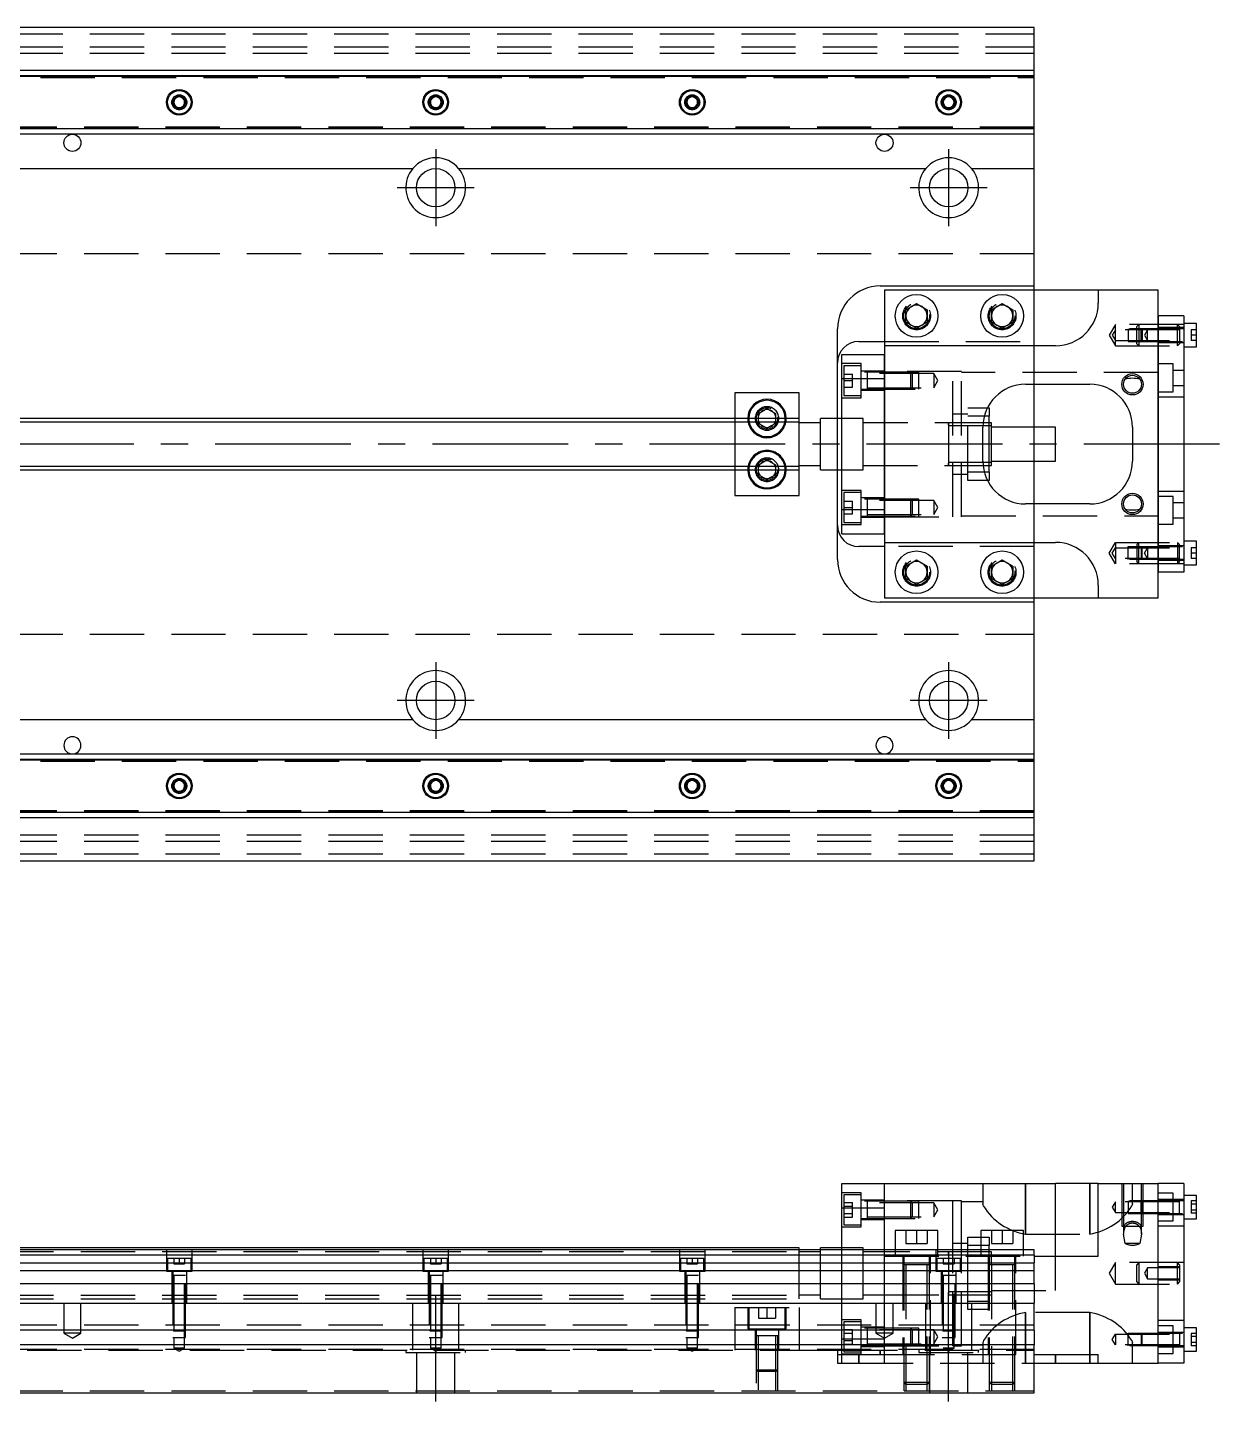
# Model space of a CAD drawing. Extents: x -10 to 840, y -253 to 102.
# Drawn here: x 404.5 to 683.4, y -224.1 to 97.5 of the extents above; entities that cross this region are included whole.
import ezdxf

# ---------------------------------------------------------------- set-up
doc = ezdxf.new("R2010")
doc.units = 0
doc.linetypes.add('CENTER', pattern=[50.8, 31.75, -6.35, 6.35, -6.35])
doc.linetypes.add('DASHED', pattern=[19.05, 12.7, -6.35])
doc.layers.get('0').update_dxf_attribs({"linetype": 'CONTINUOUS'})
doc.layers.add('CENTER', color=1, linetype='CENTER')

msp = doc.modelspace()

# ---------------------------------------------------------------- linework, layer by layer
at = {"color": 7, "linetype": 'CONTINUOUS'}
for p, q in [((640, 97.5), (395, 97.5)), ((640, 87.5), (640, 97.5)), ((395, 87.5), (640, 87.5)), ((640, 86.247728), (640, 87.5)), ((395, 86.247728), (640, 86.247728)), ((640, 73.752272), (640, 86.247728)), ((438.75, 80.721688), (440, 81.443376)), ((438.75, 79.278312), (438.75, 80.721688)), ((440, 81.443376), (441.25, 80.721688)), ((441.25, 80.721688), (441.25, 79.278312)), ((498.75, 80.721688), (500, 81.443376)), ((498.75, 79.278312), (498.75, 80.721688)), ((500, 81.443376), (501.25, 80.721688)), ((501.25, 80.721688), (501.25, 79.278312)), ((558.75, 80.721688), (560, 81.443376)), ((558.75, 79.278312), (558.75, 80.721688)), ((560, 81.443376), (561.25, 80.721688)), ((561.25, 80.721688), (561.25, 79.278312)), ((618.75, 80.721688), (620, 81.443376)), ((618.75, 79.278312), (618.75, 80.721688)), ((620, 81.443376), (621.25, 80.721688)), ((621.25, 80.721688), (621.25, 79.278312)), ((440, 78.556624), (438.75, 79.278312)), ((441.25, 79.278312), (440, 78.556624)), ((500, 78.556624), (498.75, 79.278312)), ((501.25, 79.278312), (500, 78.556624)), ((560, 78.556624), (558.75, 79.278312)), ((561.25, 79.278312), (560, 78.556624)), ((620, 78.556624), (618.75, 79.278312)), ((621.25, 79.278312), (620, 78.556624)), ((640, 73.752272), (395, 73.752272)), ((640, 72.5), (395, 72.5)), ((640, 72.5), (640, 73.752272)), ((640, 64.5), (640, 72.5)), ((395, 64.5), (494.638097, 64.5)), ((505.361903, 64.5), (614.638098, 64.5)), ((625.361902, 64.5), (640, 64.5)), ((640, 37), (640, 64.5)), ((604, 37), (640, 37)), ((655, 36), (605, 36)), ((605, 36), (605, 23)), ((640, 36), (640, 37)), ((669, 36), (655, 36)), ((655, 36), (655, 33)), ((669, 30), (669, 36)), ((610, 31.443376), (612.5, 32.886752)), ((612.5, 32.886752), (615, 31.443376)), ((630, 31.443376), (632.5, 32.886752)), ((632.5, 32.886752), (635, 31.443376)), ((610, 28.556624), (610, 31.443376)), ((615, 31.443376), (615, 28.556624)), ((630, 28.556624), (630, 31.443376)), ((635, 31.443376), (635, 28.556624)), ((675, 30), (669, 30)), ((669, 30), (669, -30)), ((669, -30), (669, 30)), ((675, 30), (675, -30)), ((594, 6), (594, 27)), ((612.5, 27.113248), (610, 28.556624)), ((615, 28.556624), (612.5, 27.113248)), ((632.5, 27.113248), (630, 28.556624)), ((635, 28.556624), (632.5, 27.113248)), ((678, 28.25), (675, 28.25)), ((678, 22.75), (678, 28.25)), ((599, 24), (605, 24)), ((645, 23), (605, 23)), ((605, 23), (605, 15.32971)), ((674, 23.999994), (674, 24.00051)), ((675, 22.75), (678, 22.75)), ((595, 21), (605, 21)), ((595, 15.32971), (595, 21)), ((595, 15.32971), (605, 15.32971)), ((595, -15.32971), (595, 15.32971)), ((605, -15.32971), (605, 15.32971)), ((605, 15.32971), (605, -15.32971)), ((638, 14), (653, 14)), ((640, 4), (640, 14)), ((570, 12), (570, 6)), ((585, 12), (570, 12)), ((585, 6), (585, 12)), ((575.5, 7.1547), (577.5, 8.309402)), ((575.5, 6), (575.5, 7.1547)), ((577.5, 8.309402), (579.5, 7.1547)), ((579.5, 7.1547), (579.5, 6)), ((629.5, 6.5), (628.317542, 6.5)), ((629.069714, 8.5), (629.5, 8.5)), ((629.5, 8.5), (629.5, 6.5)), ((629.5, -6.5), (629.5, 6.5)), ((585, 6), (395, 6)), ((585, -6), (585, 6)), ((590, 5), (585, 5)), ((590, -6), (590, 6)), ((595, 6), (590, 6)), ((628, -4), (628, 4)), ((629.5, 4.25), (628.003126, 4.25)), ((630, 5), (629.5, 5)), ((630, 4.25), (629.5, 4.25)), ((630, -5), (630, 5)), ((645, 4), (630, 4)), ((645, -4), (645, 4)), ((663, 4), (663, -4)), ((395, -6), (585, -6)), ((570, -6), (570, -12)), ((575.5, -7.1547), (575.5, -6)), ((579.5, -6), (579.5, -7.1547)), ((585, -5), (590, -5)), ((585, -12), (585, -6)), ((590, -6), (595, -6)), ((594, -27), (594, -6)), ((628.003126, -4.25), (629.5, -4.25)), ((629.5, -4.25), (630, -4.25)), ((629.5, -5), (630, -5)), ((630, -4), (645, -4)), ((640, -14), (640, -4)), ((577.5, -8.309402), (575.5, -7.1547)), ((579.5, -7.1547), (577.5, -8.309402)), ((628.317542, -6.5), (629.5, -6.5)), ((629.5, -8.5), (629.069714, -8.5)), ((629.5, -6.5), (629.5, -8.5)), ((570, -12), (585, -12)), ((595, -15.32971), (605, -15.32971)), ((595, -21), (595, -15.32971)), ((605, -15.32971), (605, -23)), ((653, -14), (638, -14)), ((595, -21), (605, -21)), ((605, -24), (599, -24)), ((605, -23), (645, -23)), ((605, -23), (605, -36)), ((674, -23.999994), (674, -24.00051)), ((678, -22.75), (675, -22.75)), ((678, -28.25), (678, -22.75)), ((610, -28.556624), (612.5, -27.113248)), ((610, -31.443376), (610, -28.556624)), ((612.5, -27.113248), (615, -28.556624)), ((615, -28.556624), (615, -31.443376)), ((630, -28.556624), (632.5, -27.113248)), ((630, -31.443376), (630, -28.556624)), ((632.5, -27.113248), (635, -28.556624)), ((635, -28.556624), (635, -31.443376)), ((675, -28.25), (678, -28.25)), ((612.5, -32.886752), (610, -31.443376)), ((615, -31.443376), (612.5, -32.886752)), ((632.5, -32.886752), (630, -31.443376)), ((635, -31.443376), (632.5, -32.886752)), ((675, -30), (669, -30)), ((669, -36), (669, -30)), ((655, -33), (655, -36)), ((640, -37), (604, -37)), ((605, -36), (655, -36)), ((640, -37), (640, -36)), ((640, -64.5), (640, -37)), ((655, -36), (669, -36)), ((494.638097, -64.5), (395, -64.5)), ((614.638098, -64.5), (505.361903, -64.5)), ((640, -64.5), (625.361902, -64.5)), ((640, -72.5), (640, -64.5)), ((395, -72.5), (640, -72.5)), ((395, -73.752272), (640, -73.752272)), ((640, -73.752272), (640, -72.5)), ((640, -86.247728), (640, -73.752272)), ((438.75, -79.278312), (440, -78.556624)), ((438.75, -80.721688), (438.75, -79.278312)), ((440, -78.556624), (441.25, -79.278312)), ((441.25, -79.278312), (441.25, -80.721688)), ((498.75, -79.278312), (500, -78.556624)), ((498.75, -80.721688), (498.75, -79.278312)), ((500, -78.556624), (501.25, -79.278312)), ((501.25, -79.278312), (501.25, -80.721688)), ((558.75, -79.278312), (560, -78.556624)), ((558.75, -80.721688), (558.75, -79.278312)), ((560, -78.556624), (561.25, -79.278312)), ((561.25, -79.278312), (561.25, -80.721688)), ((618.75, -79.278312), (620, -78.556624)), ((618.75, -80.721688), (618.75, -79.278312)), ((620, -78.556624), (621.25, -79.278312)), ((621.25, -79.278312), (621.25, -80.721688)), ((440, -81.443376), (438.75, -80.721688)), ((441.25, -80.721688), (440, -81.443376)), ((500, -81.443376), (498.75, -80.721688)), ((501.25, -80.721688), (500, -81.443376)), ((560, -81.443376), (558.75, -80.721688)), ((561.25, -80.721688), (560, -81.443376)), ((620, -81.443376), (618.75, -80.721688)), ((621.25, -80.721688), (620, -81.443376)), ((640, -86.247728), (395, -86.247728)), ((640, -87.5), (640, -86.247728)), ((640, -87.5), (395, -87.5)), ((640, -97.5), (640, -87.5)), ((395, -97.5), (640, -97.5)), ((595, -173.06), (605, -173.06)), ((595, -178.73029), (595, -173.06)), ((605, -173.06), (645, -173.06)), ((605, -188.56), (605, -173.06)), ((645, -190.06), (645, -173.06)), ((655, -173.06), (645, -173.06)), ((655, -190.06), (655, -173.06)), ((655, -173.06), (669, -173.06)), ((675, -173.06), (669, -173.06)), ((669, -215.06), (669, -173.06)), ((675, -173.06), (675, -215.06)), ((678, -175.81), (675, -175.81)), ((678, -181.31), (678, -175.81)), ((595, -178.73029), (605, -178.73029)), ((595, -188.56), (595, -178.73029)), ((674, -178.563062), (674, -178.429962)), ((675, -181.31), (678, -181.31)), ((617.5, -184.06), (607.5, -184.06)), ((607.5, -184.06), (607.5, -188.56)), ((617.5, -188.56), (617.5, -184.06)), ((637.5, -184.06), (627.5, -184.06)), ((627.5, -184.06), (627.5, -188.56)), ((637.5, -188.56), (637.5, -184.06)), ((585, -188.06), (388.5, -188.06)), ((640, -188.56), (388.5, -188.56)), ((585, -188.56), (585, -188.06)), ((590, -188.56), (590, -188.06)), ((595, -188.06), (590, -188.06)), ((620, -189.059994), (620, -199.060006)), ((620, -189.059994), (620, -189.81)), ((640, -189.812272), (640, -188.56)), ((640, -189.812272), (388.5, -189.812272)), ((388.5, -191.58668), (640, -191.58668)), ((620, -189.81), (620, -190.06)), ((621, -189.81), (620, -189.81)), ((620, -190.06), (620, -190.56)), ((620, -191.86), (620, -193.56)), ((624.5, -189.81), (621, -189.81)), ((627.5, -189.81), (624.5, -189.81)), ((629.5, -189.81), (627.5, -189.81)), ((630, -189.81), (629.5, -189.81)), ((640, -189.812272), (640, -191.58668)), ((640, -190.06), (655, -190.06)), ((640, -193.483076), (640, -191.58668)), ((640, -193.483076), (388.5, -193.483076)), ((620, -193.56), (620, -198.31)), ((620, -194.06), (620, -199.060006)), ((640, -196.537372), (640, -193.483076)), ((640, -196.537372), (388.5, -196.537372)), ((620, -198.31), (630, -198.31)), ((640, -196.537372), (640, -201.06)), ((0, -201.06), (640, -201.06)), ((640, -207.36), (640, -201.06)), ((640, -207.36), (0, -207.36)), ((640, -207.36), (640, -210.76)), ((678, -206.81), (675, -206.81)), ((678, -212.31), (678, -206.81)), ((640, -210.76), (0, -210.76)), ((640, -222.06), (640, -210.76)), ((674, -209.556938), (674, -209.690038)), ((640, -213.06), (655, -213.06)), ((640, -215.06), (645, -215.06)), ((645, -215.06), (645, -213.06)), ((645, -215.06), (655, -215.06)), ((655, -215.06), (655, -213.06)), ((655, -215.06), (669, -215.06)), ((675, -215.06), (669, -215.06)), ((675, -212.31), (678, -212.31)), ((0, -222.06), (640, -222.06))]:
    msp.add_line(p, q, dxfattribs=at)
at = {"color": 3, "linetype": 'DASHED'}
for p, q in [((0, 96), (640, 96)), ((0, 93), (640, 93)), ((0, 91.5), (640, 91.5)), ((388.5, 86.1), (640, 86.1)), ((388.5, 85.8), (640, 85.8)), ((395, 86.1147), (640, 86.1147)), ((441.477374, 80.25955), (441.5, 80)), ((501.477374, 80.25955), (501.5, 80)), ((561.477374, 80.25955), (561.5, 80)), ((621.477374, 80.25955), (621.5, 80)), ((640, 74.2), (388.5, 74.2)), ((640, 73.9), (388.5, 73.9)), ((640, 73.8853), (395, 73.8853)), ((640, 44.5), (0, 44.5)), ((640, 24), (640, 36)), ((615.477798, 30.364306), (615.5, 30)), ((629.5, 30), (629.520026, 30.346056)), ((659, 28), (657.556624, 25.5)), ((659, 26.75), (658.278312, 25.5)), ((659, 23), (659, 28)), ((675, 28), (659, 28)), ((674, 26.75), (659, 26.75)), ((675, 27), (662, 26.999994)), ((662, 26.999994), (662, 24.000006)), ((664.5, 28), (664, 27.5)), ((664, 23.5), (664, 27.5)), ((664.5, 28), (664.5, 23)), ((665.25, 27), (665, 26.75)), ((665, 24.25), (665, 26.75)), ((665.25, 27), (665.25, 24)), ((666.5, 26.75), (665.778312, 25.5)), ((666.5, 24.25), (666.5, 26.75)), ((675, 27.25), (669, 27.25)), ((673.5, 23), (673.5, 28)), ((674, 27.5), (673.5, 28)), ((674, 27.5), (674, 23.5)), ((676.7, 26.75), (676.7, 25.5)), ((678, 26.75), (676.7, 26.75)), ((605, 24), (640, 24)), ((640, 23), (640, 24)), ((640, 14), (640, 23)), ((657.556624, 25.5), (659, 23)), ((658.278312, 25.5), (659, 24.25)), ((659, 24.25), (674, 24.25)), ((659, 23), (675, 23)), ((662, 24.000006), (675, 24)), ((664, 23.5), (664.5, 23)), ((665, 24.25), (665.25, 24)), ((665.778312, 25.5), (666.5, 24.25)), ((669, 23.75), (675, 23.75)), ((673.5, 23), (674, 23.5)), ((673.995, 24), (674, 24)), ((674, 24), (674, 24.124608)), ((674, 24.124608), (674, 24)), ((674, 24), (674, 23.859464)), ((674, 24), (674.005, 24)), ((676.7, 25.5), (676.7, 24.25)), ((678, 25.5), (676.7, 25.5)), ((678, 24.25), (676.7, 24.25)), ((605, 15.32971), (605, 21)), ((599.5, 18.849242), (595, 18.849242)), ((595.5, 18.349242), (595.5, 11.349242)), ((599.5, 18.349242), (595.5, 18.349242)), ((595.5, 16.349242), (597.5, 16.349242)), ((597.5, 14.849242), (597.5, 16.349242)), ((599.5, 10.849242), (599.5, 18.849242)), ((605, 17.099242), (599.5, 17.099242)), ((613, 16.849238), (599.5, 16.849238)), ((600.9, 16.849238), (600.9, 12.849248)), ((616.5, 16.499242), (600.9, 16.499242)), ((623, 17), (605, 17)), ((611.15, 12.849242), (611.15, 16.849242)), ((611.5, 16.499242), (611.15, 16.849242)), ((611.5, 16.499242), (611.5, 13.199242)), ((613, 12.849248), (613, 16.849238)), ((616.5, 16.499242), (616.5, 13.199242)), ((617.452628, 14.849242), (616.5, 16.499242)), ((621, -17), (621, 17)), ((623, -17), (623, 17)), ((669, 16.75), (623, 16.75)), ((672.5, 18.75), (669, 18.75)), ((672.5, 12.25), (672.5, 18.75)), ((675, 17.25), (672.5, 17.25)), ((595.5, 14.849242), (597.5, 14.849242)), ((595.5, 13.349242), (597.5, 13.349242)), ((597.5, 13.349242), (597.5, 14.849242)), ((600.9, 13.199242), (616.5, 13.199242)), ((611.15, 12.849242), (611.5, 13.199242)), ((616.5, 13.199242), (617.452628, 14.849242)), ((672.5, 13.75), (675, 13.75)), ((595, 10.849242), (599.5, 10.849242)), ((595.5, 11.349242), (599.5, 11.349242)), ((599.5, 12.849248), (613, 12.849248)), ((599.5, 12.599242), (605, 12.599242)), ((669, 12.25), (672.5, 12.25)), ((675, 11), (669, 11)), ((624.5, 7), (621, 7)), ((624.5, 8.5), (629.069714, 8.5)), ((624.5, -8.5), (624.5, 8.5)), ((628.317542, 6.5), (624.5, 6.5)), ((570, 6), (570, 5.125)), ((570, 5.125), (570, -5.125)), ((575.5, 5.125), (575.5, 6)), ((575.5, 4.8453), (575.5, 5.125)), ((577.5, 3.690598), (575.5, 4.8453)), ((579.5, 4.8453), (577.5, 3.690598)), ((579.5, 6), (579.5, 5.125)), ((579.5, 5.125), (579.5, 4.8453)), ((579.983582, 6.286038), (580, 6)), ((594, -6), (594, 6)), ((600, 6), (595, 6)), ((600, -6), (600, 6)), ((629.5, 5), (600, 5)), ((620, 5.000006), (620, -5.000006)), ((620, 4.43509), (620, 5)), ((620, 5), (620, 4.435078)), ((620, 4.435078), (620, -4.43509)), ((628.003126, 4.25), (620, 4.25)), ((640, -4), (640, 4)), ((570, -5.125), (570, -6)), ((575, -6), (575.018502, -5.696412)), ((575.5, -4.8453), (577.5, -3.690598)), ((575.5, -5.125), (575.5, -4.8453)), ((575.5, -6), (575.5, -5.125)), ((577.5, -3.690598), (579.5, -4.8453)), ((579.5, -4.8453), (579.5, -5.125)), ((579.5, -5.125), (579.5, -6)), ((595, -6), (600, -6)), ((600, -5), (629.5, -5)), ((620, -4.25), (628.003126, -4.25)), ((620, -5), (620, -4.435078)), ((620, -4.43509), (620, -4.998998)), ((620, -4.998998), (620, -5)), ((621, -7), (624.5, -7)), ((624.5, -6.5), (628.317542, -6.5)), ((629.069714, -8.5), (624.5, -8.5)), ((599.5, -10.849242), (595, -10.849242)), ((595.5, -11.349242), (595.5, -18.349242)), ((599.5, -11.349242), (595.5, -11.349242)), ((599.5, -18.849242), (599.5, -10.849242)), ((605, -12.599242), (599.5, -12.599242)), ((613, -12.849248), (599.5, -12.849248)), ((600.9, -12.849248), (600.9, -16.849238)), ((611.15, -16.849242), (611.15, -12.849242)), ((611.5, -13.199242), (611.15, -12.849242)), ((613, -16.849238), (613, -12.849248)), ((669, -11), (675, -11)), ((672.5, -12.25), (669, -12.25)), ((672.5, -18.75), (672.5, -12.25)), ((595.5, -13.349242), (597.5, -13.349242)), ((595.5, -14.849242), (597.5, -14.849242)), ((597.5, -14.849242), (597.5, -13.349242)), ((597.5, -16.349242), (597.5, -14.849242)), ((616.5, -13.199242), (600.9, -13.199242)), ((605, -21), (605, -15.32971)), ((611.5, -13.199242), (611.5, -16.499242)), ((616.5, -13.199242), (616.5, -16.499242)), ((617.452628, -14.849242), (616.5, -13.199242)), ((616.5, -16.499242), (617.452628, -14.849242)), ((640, -23), (640, -14)), ((675, -13.75), (672.5, -13.75)), ((595, -18.849242), (599.5, -18.849242)), ((595.5, -16.349242), (597.5, -16.349242)), ((595.5, -18.349242), (599.5, -18.349242)), ((599.5, -16.849238), (613, -16.849238)), ((599.5, -17.099242), (605, -17.099242)), ((600.9, -16.499242), (616.5, -16.499242)), ((605, -17), (623, -17)), ((611.15, -16.849242), (611.5, -16.499242)), ((623, -16.75), (669, -16.75)), ((669, -18.75), (672.5, -18.75)), ((672.5, -17.25), (675, -17.25)), ((640, -24), (605, -24)), ((640, -24), (640, -23)), ((640, -36), (640, -24)), ((657.556624, -25.5), (659, -23)), ((659, -28), (657.556624, -25.5)), ((658.278312, -25.5), (659, -24.25)), ((659, -26.75), (658.278312, -25.5)), ((659, -23), (659, -28)), ((659, -23), (675, -23)), ((659, -24.25), (674, -24.25)), ((662, -24.000006), (675, -24)), ((662, -26.999994), (662, -24.000006)), ((664, -23.5), (664.5, -23)), ((664, -23.5), (664, -27.5)), ((664.5, -28), (664.5, -23)), ((665, -24.25), (665.25, -24)), ((665, -24.25), (665, -26.75)), ((665.25, -27), (665.25, -24)), ((665.778312, -25.5), (666.5, -24.25)), ((666.5, -26.75), (665.778312, -25.5)), ((666.5, -24.25), (666.5, -26.75)), ((669, -23.75), (675, -23.75)), ((673.5, -23), (673.5, -28)), ((673.5, -23), (674, -23.5)), ((673.995, -24), (674, -24)), ((674, -27.5), (674, -23.5)), ((674, -24), (674, -23.859464)), ((674, -24), (674, -24.124608)), ((674, -24.124608), (674, -24)), ((674, -24), (674.005, -24)), ((676.7, -24.25), (676.7, -25.5)), ((678, -24.25), (676.7, -24.25)), ((676.7, -25.5), (676.7, -26.75)), ((678, -25.5), (676.7, -25.5)), ((674, -26.75), (659, -26.75)), ((675, -28), (659, -28)), ((675, -27), (662, -26.999994)), ((664.5, -28), (664, -27.5)), ((665.25, -27), (665, -26.75)), ((675, -27.25), (669, -27.25)), ((674, -27.5), (673.5, -28)), ((678, -26.75), (676.7, -26.75)), ((609.5, -30), (609.520026, -29.653944)), ((635.477798, -29.635694), (635.5, -30)), ((0, -44.5), (640, -44.5)), ((388.5, -73.9), (640, -73.9)), ((395, -73.8853), (640, -73.8853)), ((388.5, -74.2), (640, -74.2)), ((438.5, -80), (438.516134, -79.78059)), ((498.5, -80), (498.516134, -79.78059)), ((558.5, -80), (558.516134, -79.78059)), ((621.477374, -79.74045), (621.5, -80)), ((640, -85.8), (388.5, -85.8)), ((640, -86.1), (388.5, -86.1)), ((640, -86.1147), (395, -86.1147)), ((640, -91.5), (0, -91.5)), ((640, -93), (0, -93)), ((640, -96), (0, -96)), ((628, -173.06), (628, -177.794622)), ((638, -184.864212), (638, -173.06)), ((638, -173.06), (638, -184.864212)), ((653, -173.06), (653, -184.864212)), ((653, -184.864212), (653, -173.06)), ((660.500006, -173.06), (660.500006, -183.06)), ((660.9, -173.06), (660.9, -183.06)), ((663, -177.794622), (663, -173.06)), ((665.1, -183.06), (665.1, -173.06)), ((665.499994, -183.06), (665.499994, -173.06)), ((599.5, -175.210758), (595, -175.210758)), ((595.5, -175.710758), (595.5, -179.210758)), ((599.5, -175.710758), (595.5, -175.710758)), ((599.5, -183.210758), (599.5, -175.210758)), ((672.5, -175.31), (669, -175.31)), ((675, -176.81), (669, -176.81)), ((672.5, -181.81), (672.5, -175.31)), ((595.5, -177.478706), (597.5, -177.478706)), ((595.5, -178.344732), (597.5, -178.344732)), ((595.5, -179.210758), (595.5, -182.710758)), ((597.5, -178.344732), (597.5, -177.478706)), ((597.5, -180.076782), (597.5, -178.344732)), ((605, -176.960758), (599.5, -176.960758)), ((613, -177.210762), (599.5, -177.210762)), ((600.9, -177.210762), (600.9, -181.210752)), ((616.5, -177.560758), (600.9, -177.560758)), ((623, -177.06), (605, -177.06)), ((611.15, -179.210758), (611.15, -177.210758)), ((611.5, -177.560758), (611.15, -177.210758)), ((611.15, -181.210758), (611.15, -179.210758)), ((611.5, -177.560758), (611.5, -179.210758)), ((611.5, -179.210758), (611.5, -180.860758)), ((613, -181.210752), (613, -177.210762)), ((616.5, -177.560758), (616.5, -179.210758)), ((617.452628, -179.210758), (616.5, -177.560758)), ((616.5, -179.210758), (616.5, -180.860758)), ((616.5, -180.860758), (617.452628, -179.210758)), ((621, -188.56), (621, -177.06)), ((623, -188.56), (623, -177.06)), ((628, -177.31), (623, -177.31)), ((628.0406, -178.042522), (628, -177.794622)), ((628.159074, -178.337602), (628.0406, -178.042522)), ((659, -177.31), (658.278312, -178.56)), ((658.278312, -178.56), (659, -179.81)), ((659, -179.81), (659, -177.31)), ((674, -177.31), (659, -177.31)), ((659, -179.81), (674, -179.81)), ((662, -177.060006), (662, -180.059994)), ((675, -177.060006), (662, -177.060006)), ((662, -180.059994), (675, -180.059994)), ((662.96689, -178.016202), (662.86994, -178.27654)), ((663, -177.794622), (662.96689, -178.016202)), ((665.25, -177.06), (665, -177.31)), ((665, -179.81), (665, -177.31)), ((665, -179.81), (665.25, -180.06)), ((665.25, -177.06), (665.25, -180.06)), ((674, -180.059994), (674, -177.060006)), ((676.7, -177.116624), (676.7, -177.838312)), ((678, -177.116624), (676.7, -177.116624)), ((676.7, -177.838312), (676.7, -179.281688)), ((678, -177.838312), (676.7, -177.838312)), ((678, -179.281688), (676.7, -179.281688)), ((676.7, -179.281688), (676.7, -180.003376)), ((678, -180.003376), (676.7, -180.003376)), ((595, -183.210758), (599.5, -183.210758)), ((595.5, -180.076782), (597.5, -180.076782)), ((595.5, -180.942808), (597.5, -180.942808)), ((595.5, -182.710758), (599.5, -182.710758)), ((597.5, -180.942808), (597.5, -180.076782)), ((599.5, -181.210752), (613, -181.210752)), ((599.5, -181.460758), (605, -181.460758)), ((600.9, -180.860758), (616.5, -180.860758)), ((611.15, -181.210758), (611.5, -180.860758)), ((660.500006, -183.06), (665.499994, -183.06)), ((660.9, -183.06), (660.9, -184.865886)), ((660.907628, -183.06), (660.969086, -182.95795)), ((660.969086, -182.95795), (661.036096, -182.858238)), ((661.036096, -182.858238), (661.108724, -182.76125)), ((661.108724, -182.76125), (661.18703, -182.66737)), ((661.18703, -182.66737), (661.271082, -182.576986)), ((661.252108, -183.29899), (661.406876, -183.06)), ((661.271082, -182.576986), (661.360942, -182.49048)), ((661.360942, -182.49048), (661.456672, -182.408242)), ((661.406876, -183.06), (661.472652, -182.976722)), ((661.456672, -182.408242), (661.530808, -182.350758)), ((661.472652, -182.976722), (661.54368, -182.896042)), ((661.530808, -182.350758), (661.608482, -182.295662)), ((661.54368, -182.896042), (661.619948, -182.8184)), ((661.608482, -182.295662), (661.689542, -182.243172)), ((661.619948, -182.8184), (661.70144, -182.74423)), ((661.689542, -182.243172), (661.773834, -182.19351)), ((661.70144, -182.74423), (661.788144, -182.673974)), ((661.773834, -182.19351), (661.861204, -182.146894)), ((661.788144, -182.673974), (661.880046, -182.608064)), ((661.861204, -182.146894), (661.951502, -182.103544)), ((661.880046, -182.608064), (661.954118, -182.560656)), ((661.951502, -182.103544), (662.044572, -182.063684)), ((661.954118, -182.560656), (662.03135, -182.516094)), ((662.03135, -182.516094), (662.111578, -182.474638)), ((662.044572, -182.063684), (662.12908, -182.031524)), ((662.111578, -182.474638), (662.175344, -182.444968)), ((662.12908, -182.031524), (662.216032, -182.002168)), ((662.175344, -182.444968), (662.240858, -182.417316)), ((662.216032, -182.002168), (662.305116, -181.975736)), ((662.240858, -182.417316), (662.307978, -182.3918)), ((662.305116, -181.975736), (662.396024, -181.952342)), ((662.307978, -182.3918), (662.376556, -182.368542)), ((662.376556, -182.368542), (662.444896, -182.348084)), ((662.396024, -181.952342), (662.488448, -181.932106)), ((662.444896, -182.348084), (662.514554, -182.329902)), ((662.488448, -181.932106), (662.582076, -181.915144)), ((662.514554, -182.329902), (662.585318, -182.314088)), ((662.582076, -181.915144), (662.6766, -181.901574)), ((662.585318, -182.314088), (662.656978, -182.30073)), ((662.656978, -182.30073), (662.732334, -182.289516)), ((662.6766, -181.901574), (662.77171, -181.891514)), ((662.732334, -182.289516), (662.808494, -182.281048)), ((662.77171, -181.891514), (662.864904, -181.885142)), ((662.808494, -182.281048), (662.885162, -182.275372)), ((662.864904, -181.885142), (662.958756, -181.8821)), ((662.885162, -182.275372), (662.96204, -182.272534)), ((662.958756, -181.8821), (663.052902, -181.882368)), ((662.96204, -182.272534), (663.025968, -182.272356)), ((663.025968, -182.272356), (663.089908, -182.274142)), ((663.052902, -181.882368), (663.146974, -181.885924)), ((663.089908, -182.274142), (663.15368, -182.277882)), ((663.146974, -181.885924), (663.240604, -181.89275)), ((663.15368, -182.277882), (663.21711, -182.28356)), ((663.21711, -182.28356), (663.282064, -182.291436)), ((663.240604, -181.89275), (663.333426, -181.902822)), ((663.282064, -182.291436), (663.346536, -182.301334)), ((663.333426, -181.902822), (663.425072, -181.91612)), ((663.346536, -182.301334), (663.410354, -182.313204)), ((663.410354, -182.313204), (663.473348, -182.326996)), ((663.425072, -181.91612), (663.52405, -181.93437)), ((663.473348, -182.326996), (663.552576, -182.347398)), ((663.52405, -181.93437), (663.621698, -181.956386)), ((663.552576, -182.347398), (663.630374, -182.370842)), ((663.621698, -181.956386), (663.717682, -181.982008)), ((663.630374, -182.370842), (663.706522, -182.397168)), ((663.706522, -182.397168), (663.780796, -182.426218)), ((663.717682, -181.982008), (663.811672, -182.011076)), ((663.780796, -182.426218), (663.852978, -182.45783)), ((663.811672, -182.011076), (663.90333, -182.04343)), ((663.852978, -182.45783), (663.922846, -182.491844)), ((663.90333, -182.04343), (663.992326, -182.07891)), ((663.922846, -182.491844), (663.993214, -182.529754)), ((663.992326, -182.07891), (664.085662, -182.12077)), ((663.993214, -182.529754), (664.061216, -182.570088)), ((664.061216, -182.570088), (664.126752, -182.612668)), ((664.085662, -182.12077), (664.176062, -182.166126)), ((664.126752, -182.612668), (664.189732, -182.657316)), ((664.176062, -182.166126), (664.263364, -182.21475)), ((664.189732, -182.657316), (664.272016, -182.72174)), ((664.263364, -182.21475), (664.347404, -182.26641)), ((664.272016, -182.72174), (664.34967, -182.789612)), ((664.347404, -182.26641), (664.428022, -182.320876)), ((664.34967, -182.789612), (664.42265, -182.860546)), ((664.42265, -182.860546), (664.482862, -182.92506)), ((664.428022, -182.320876), (664.505054, -182.377916)), ((664.482862, -182.92506), (664.539674, -182.991612)), ((664.505054, -182.377916), (664.608234, -182.462994)), ((664.539674, -182.991612), (664.593124, -183.06)), ((664.593124, -183.06), (664.655346, -183.147862)), ((664.608234, -182.462994), (664.70488, -182.55296)), ((664.655346, -183.147862), (664.712702, -183.238234)), ((664.70488, -182.55296), (664.795058, -182.647352)), ((664.712702, -183.238234), (664.765332, -183.33083)), ((664.795058, -182.647352), (664.87883, -182.745712)), ((664.87883, -182.745712), (664.956264, -182.847578)), ((664.956264, -182.847578), (665.027422, -182.952494)), ((665.027422, -182.952494), (665.092372, -183.06)), ((665.1, -184.865234), (665.1, -183.06)), ((669, -180.31), (675, -180.31)), ((669, -181.81), (672.5, -181.81)), ((675, -183.06), (669, -183.06)), ((610, -184.06), (610, -187.06)), ((612.5, -184.06), (612.5, -187.06)), ((615, -184.06), (615, -187.06)), ((624.5, -185.56), (627.5, -185.56)), ((624.5, -187.56), (624.5, -185.56)), ((627.5, -185.56), (629.5, -185.56)), ((629.5, -185.56), (629.5, -187.56)), ((630, -184.06), (630, -187.06)), ((632.5, -184.06), (632.5, -187.06)), ((635, -184.06), (635, -187.06)), ((638, -184.864212), (653, -184.864212)), ((661.28872, -187.06), (660.9, -184.865388)), ((661.13103, -183.550114), (661.252108, -183.29899)), ((665.1, -184.864916), (664.71128, -187.06)), ((664.765332, -183.33083), (664.813372, -183.425362)), ((664.813372, -183.425362), (664.8719, -183.55724)), ((664.8719, -183.55724), (664.92278, -183.6922)), ((664.92278, -183.6922), (664.966392, -183.829764)), ((664.966392, -183.829764), (665.010876, -184.002894)), ((665.010876, -184.002894), (665.045674, -184.179318)), ((665.045674, -184.179318), (665.071382, -184.358488)), ((665.071382, -184.358488), (665.0886, -184.539854)), ((665.0886, -184.539854), (665.099466, -184.791366)), ((665.099466, -184.791366), (665.1, -184.864916)), ((665.1, -184.865886), (665.1, -184.865234)), ((55, -188.935), (585, -188.935)), ((437, -188.56), (437, -193.56)), ((443, -193.56), (443, -188.56)), ((497, -188.56), (497, -193.56)), ((503, -193.56), (503, -188.56)), ((557, -188.56), (557, -193.56)), ((563, -193.56), (563, -188.56)), ((585, -194.06), (585, -188.56)), ((590, -189.06), (585, -189.06)), ((590, -194.06), (590, -188.56)), ((600, -188.06), (595, -188.06)), ((595, -201.06), (595, -188.56)), ((600, -200.06), (600, -188.06)), ((630, -189.06), (600, -189.06)), ((605, -190.06), (605, -188.56)), ((607.5, -188.56), (607.5, -190.06)), ((610, -187.06), (612.5, -187.06)), ((612.5, -187.06), (615, -187.06)), ((617, -188.56), (617, -193.56)), ((617.5, -190.06), (617.5, -188.56)), ((620, -189.06), (619.995, -189.06)), ((620, -189.06), (620, -189.624922)), ((620, -189.624038), (620, -189.06)), ((620.005, -189.06), (620, -189.06)), ((620, -189.624922), (620, -190.059226)), ((624.5, -187.06), (621, -187.06)), ((621, -190.06), (621, -188.56)), ((623, -193.56), (623, -188.56)), ((627.5, -187.56), (624.5, -187.56)), ((624.5, -188.56), (624.5, -187.56)), ((624.5, -190.06), (624.5, -188.56)), ((629.5, -187.56), (627.5, -187.56)), ((627.5, -188.56), (627.5, -190.06)), ((629.5, -188.56), (629.5, -187.56)), ((629.5, -190.06), (629.5, -188.56)), ((630, -187.06), (632.5, -187.06)), ((630, -190.06), (630, -189.06)), ((632.5, -187.06), (635, -187.06)), ((637.5, -190.06), (637.5, -188.56)), ((664.71128, -187.06), (661.28872, -187.06)), ((442.75, -190.56), (437.25, -190.56)), ((437.25, -190.56), (437.25, -193.56)), ((438.75, -190.56), (438.75, -191.86)), ((438.75, -191.86), (440, -191.86)), ((440, -190.56), (440, -191.86)), ((440, -191.86), (441.25, -191.86)), ((441.25, -190.56), (441.25, -191.86)), ((442.75, -193.56), (442.75, -190.56)), ((502.75, -190.56), (497.25, -190.56)), ((497.25, -190.56), (497.25, -193.56)), ((498.75, -190.56), (498.75, -191.86)), ((498.75, -191.86), (500, -191.86)), ((500, -190.56), (500, -191.86)), ((500, -191.86), (501.25, -191.86)), ((501.25, -190.56), (501.25, -191.86)), ((502.75, -193.56), (502.75, -190.56)), ((562.75, -190.56), (557.25, -190.56)), ((557.25, -190.56), (557.25, -193.56)), ((558.75, -190.56), (558.75, -191.86)), ((558.75, -191.86), (560, -191.86)), ((560, -190.56), (560, -191.86)), ((560, -191.86), (561.25, -191.86)), ((561.25, -190.56), (561.25, -191.86)), ((562.75, -193.56), (562.75, -190.56)), ((605, -201.06), (605, -190.06)), ((605, -190.06), (640, -190.06)), ((609.25, -190.06), (609.25, -213.06)), ((609.500006, -190.06), (609.500006, -221.56)), ((615.499994, -192.06), (609.500006, -192.06)), ((610, -192.06), (610, -221.56)), ((615, -221.56), (615, -192.06)), ((615.499994, -221.56), (615.499994, -190.06)), ((615.75, -213.06), (615.75, -190.06)), ((622.75, -190.56), (617.25, -190.56)), ((617.25, -190.56), (617.25, -193.56)), ((618.75, -190.56), (618.75, -191.86)), ((618.75, -191.86), (620, -191.86)), ((620, -190.059226), (620, -190.459154)), ((620, -190.56), (620, -191.86)), ((620, -191.86), (621.25, -191.86)), ((620, -191.959918), (620, -193.559894)), ((621, -190.56), (621, -190.06)), ((621, -193.56), (621, -190.56)), ((621.25, -190.56), (621.25, -191.86)), ((622.75, -193.56), (622.75, -190.56)), ((624.5, -200.56), (624.5, -190.06)), ((629.25, -190.06), (629.25, -213.06)), ((629.5, -190.06), (629.500006, -221.56)), ((635.499994, -192.06), (629.5, -192.06)), ((630, -192.06), (630, -190.06)), ((630, -192.06), (630, -221.56)), ((635, -221.56), (635, -192.06)), ((635.499994, -221.56), (635.499994, -190.06)), ((635.75, -213.06), (635.75, -190.06)), ((645, -194.06), (645, -190.06)), ((659, -191.56), (657.556624, -194.06)), ((659, -196.56), (659, -191.56)), ((675, -191.56), (659, -191.56)), ((664.5, -191.56), (664, -192.06)), ((664, -196.06), (664, -192.06)), ((664.5, -191.56), (664.5, -196.56)), ((666.5, -192.81), (665.778312, -194.06)), ((666.5, -195.31), (666.5, -192.81)), ((674, -192.81), (666.5, -192.81)), ((674, -192.560006), (669, -192.560006)), ((673.5, -196.56), (673.5, -191.56)), ((674, -192.06), (673.5, -191.56)), ((674, -192.06), (674, -196.06)), ((437, -193.56), (443, -193.56)), ((438.25, -193.56), (438.25, -201.06)), ((441.5, -194.56), (438.5, -194.56)), ((438.500006, -193.56), (438.500006, -209.06)), ((438.75, -194.56), (438.75, -209.06)), ((441.37533, -194.56), (439.998804, -194.56)), ((441.25, -209.06), (441.25, -194.56)), ((441.499994, -209.06), (441.499994, -193.56)), ((441.75, -201.06), (441.75, -193.56)), ((497, -193.56), (503, -193.56)), ((498.25, -193.56), (498.25, -201.06)), ((501.5, -194.56), (498.5, -194.56)), ((498.500006, -193.56), (498.500006, -209.06)), ((498.75, -194.56), (498.75, -209.06)), ((501.37533, -194.56), (499.998804, -194.56)), ((501.25, -209.06), (501.25, -194.56)), ((501.499994, -209.06), (501.499994, -193.56)), ((501.75, -201.06), (501.75, -193.56)), ((557, -193.56), (563, -193.56)), ((558.25, -193.56), (558.25, -201.06)), ((561.5, -194.56), (558.5, -194.56)), ((558.500006, -193.56), (558.500006, -209.06)), ((558.75, -194.56), (558.75, -209.06)), ((561.37533, -194.56), (559.998804, -194.56)), ((561.25, -209.06), (561.25, -194.56)), ((561.499994, -209.06), (561.499994, -193.56)), ((561.75, -201.06), (561.75, -193.56)), ((585, -200.06), (585, -194.06)), ((590, -200.06), (590, -194.06)), ((617, -193.56), (623, -193.56)), ((618.25, -193.56), (618.25, -201.06)), ((621.5, -194.56), (618.5, -194.56)), ((618.500006, -193.56), (618.500006, -209.06)), ((618.75, -194.56), (618.75, -211.56)), ((620, -193.559894), (620, -194.260036)), ((620, -194.260036), (620, -198.49509)), ((621, -194.06), (621, -193.56)), ((621, -211.06), (621, -194.06)), ((621.25, -211.56), (621.25, -194.56)), ((621.499994, -209.06), (621.499994, -193.56)), ((621.75, -201.06), (621.75, -193.56)), ((623, -194.06), (623, -193.56)), ((623, -211.06), (623, -194.06)), ((645, -198.06), (645, -194.06)), ((657.556624, -194.06), (659, -196.56)), ((664, -196.06), (664.5, -196.56)), ((665.778312, -194.06), (666.5, -195.31)), ((666.5, -195.31), (674, -195.31)), ((669, -195.559994), (674, -195.559994)), ((673.5, -196.56), (674, -196.06)), ((55, -199.185), (585, -199.185)), ((585, -199.06), (590, -199.06)), ((600, -199.06), (605, -199.06)), ((605, -199.06), (620.005, -199.06)), ((619.995, -199.06), (629.5, -199.06)), ((620, -198.49509), (620, -199.06)), ((620, -199.06), (620, -198.495962)), ((620.005, -199.06), (629.5, -199.06)), ((629.5, -199.06), (630, -199.06)), ((630, -198.06), (645, -198.06)), ((659, -196.56), (675, -196.56)), ((55, -200.06), (585, -200.06)), ((413, -201.06), (413, -208.06)), ((417, -208.06), (417, -201.06)), ((494.638098, -212.06), (494.638098, -201.06)), ((505.361902, -201.06), (505.361902, -212.06)), ((570, -202.06), (585, -202.06)), ((570, -202.06), (570, -207.36)), ((573, -202.06), (573, -207.06)), ((573.25, -202.06), (573.25, -207.06)), ((575.5, -202.06), (575.5, -204.56)), ((577.5, -202.06), (577.5, -204.56)), ((579.5, -202.06), (579.5, -204.56)), ((581.75, -207.06), (581.75, -202.06)), ((582, -207.06), (582, -202.06)), ((585, -202.06), (585, -207.36)), ((590, -200.06), (595, -200.06)), ((595, -200.06), (600, -200.06)), ((595, -207.36), (595, -201.06)), ((603, -201.06), (603, -208.06)), ((605, -207.36), (605, -201.06)), ((607, -208.06), (607, -201.06)), ((614.638098, -212.06), (614.638098, -201.06)), ((624.5, -200.56), (629.5, -200.56)), ((624.5, -202.56), (624.5, -200.56)), ((629.5, -202.56), (624.5, -202.56)), ((625.361902, -201.06), (625.361902, -212.06)), ((575.5, -204.56), (577.5, -204.56)), ((577.5, -204.56), (579.5, -204.56)), ((599.5, -204.909242), (595, -204.909242)), ((595.5, -205.409242), (595.5, -207.36)), ((599.5, -205.409242), (595.5, -205.409242)), ((599.5, -212.909242), (599.5, -204.909242)), ((653, -203.255788), (638, -203.255788)), ((638, -215.06), (638, -203.255788)), ((638, -203.255788), (638, -213.06)), ((653, -203.255788), (653, -215.06)), ((653, -213.06), (653, -203.255788)), ((669, -205.06), (675, -205.06)), ((640, -206.21), (0, -206.21)), ((417, -208.06), (413, -208.06)), ((413, -208.06), (415, -209.2147)), ((415, -209.2147), (417, -208.06)), ((438.5, -207.31), (441.5, -207.31)), ((438.5, -207.31), (438.55, -207.36)), ((438.500006, -207.310006), (438.500006, -207.36)), ((438.55, -207.36), (438.75, -207.56)), ((441.25, -207.56), (438.75, -207.56)), ((441.25, -207.56), (441.45, -207.36)), ((441.45, -207.36), (441.5, -207.31)), ((441.499994, -207.36), (441.499994, -207.310006)), ((498.5, -207.31), (501.5, -207.31)), ((498.5, -207.31), (498.55, -207.36)), ((498.500006, -207.310006), (498.500006, -207.36)), ((498.55, -207.36), (498.75, -207.56)), ((501.25, -207.56), (498.75, -207.56)), ((501.25, -207.56), (501.45, -207.36)), ((501.45, -207.36), (501.5, -207.31)), ((501.499994, -207.36), (501.499994, -207.310006)), ((558.5, -207.31), (561.5, -207.31)), ((558.5, -207.31), (558.55, -207.36)), ((558.500006, -207.310006), (558.500006, -207.36)), ((558.55, -207.36), (558.75, -207.56)), ((561.25, -207.56), (558.75, -207.56)), ((561.25, -207.56), (561.45, -207.36)), ((561.45, -207.36), (561.5, -207.31)), ((561.499994, -207.36), (561.499994, -207.310006)), ((570, -207.36), (570, -210.76)), ((573, -207.06), (582, -207.06)), ((574.75, -207.06), (574.75, -212.06)), ((580, -208.66), (575, -208.66)), ((575.000006, -207.06), (575.000006, -221.56)), ((575.4, -208.66), (575.4, -221.56)), ((579.6, -221.56), (579.6, -208.66)), ((579.999994, -221.56), (579.999994, -207.06)), ((580.25, -212.06), (580.25, -207.06)), ((585, -207.36), (585, -210.76)), ((595, -209.38971), (595, -207.36)), ((595.5, -207.177192), (597.5, -207.177192)), ((595.5, -207.36), (595.5, -208.909242)), ((595.5, -208.043218), (597.5, -208.043218)), ((595.5, -208.909242), (595.5, -210.76)), ((597.5, -208.043218), (597.5, -207.177192)), ((597.5, -209.775268), (597.5, -208.043218)), ((605, -206.659242), (599.5, -206.659242)), ((613, -206.909248), (599.5, -206.909248)), ((600.9, -206.909242), (600.9, -210.909242)), ((616.5, -207.259242), (600.9, -207.259242)), ((607, -208.06), (603, -208.06)), ((603, -208.06), (605, -209.2147)), ((605, -210.76), (605, -207.36)), ((605, -209.2147), (607, -208.06)), ((611.15, -208.909242), (611.15, -206.909242)), ((611.5, -207.259242), (611.15, -206.909242)), ((611.15, -210.909242), (611.15, -208.909242)), ((611.5, -207.259242), (611.5, -208.909242)), ((611.5, -208.909242), (611.5, -210.559242)), ((613, -210.909238), (613, -206.909248)), ((616.5, -207.259242), (616.5, -208.909242)), ((617.452628, -208.909242), (616.5, -207.259242)), ((616.5, -208.909242), (616.5, -210.559242)), ((616.5, -210.559242), (617.452628, -208.909242)), ((618.5, -207.31), (621.5, -207.31)), ((618.5, -207.31), (618.55, -207.36)), ((618.500006, -207.310006), (618.500006, -207.36)), ((618.55, -207.36), (618.75, -207.56)), ((621.25, -207.56), (618.75, -207.56)), ((621.25, -207.56), (621.45, -207.36)), ((621.45, -207.36), (621.5, -207.31)), ((621.499994, -207.36), (621.499994, -207.310006)), ((658.278312, -209.56), (659, -208.31)), ((659, -208.31), (659, -210.81)), ((659, -208.31), (674, -208.31)), ((662, -211.059994), (662, -208.060006)), ((662, -208.060006), (675, -208.060006)), ((665, -208.31), (665.25, -208.06)), ((665, -208.31), (665, -210.81)), ((665.25, -211.06), (665.25, -208.06)), ((672.5, -206.31), (669, -206.31)), ((669, -207.81), (675, -207.81)), ((672.5, -212.81), (672.5, -206.31)), ((674, -208.060006), (674, -211.059994)), ((676.7, -208.116624), (676.7, -208.838312)), ((678, -208.116624), (676.7, -208.116624)), ((676.7, -208.838312), (676.7, -210.281688)), ((678, -208.838312), (676.7, -208.838312)), ((640, -211.91), (0, -211.91)), ((385.361902, -212.06), (584.638098, -212.06)), ((438.500006, -209.06), (441.499994, -209.06)), ((438.75, -209.06), (438.75, -211.56)), ((441.25, -211.56), (438.75, -211.56)), ((438.75, -211.56), (440, -212.281688)), ((440, -212.281688), (441.25, -211.56)), ((441.25, -211.56), (441.25, -209.06)), ((493, -212.06), (493, -212.56)), ((498.500006, -209.06), (501.499994, -209.06)), ((498.75, -209.06), (498.75, -211.56)), ((501.25, -211.56), (498.75, -211.56)), ((498.75, -211.56), (500, -212.281688)), ((500, -212.281688), (501.25, -211.56)), ((501.25, -211.56), (501.25, -209.06)), ((507, -212.56), (507, -212.06)), ((558.500006, -209.06), (561.499994, -209.06)), ((558.75, -209.06), (558.75, -211.56)), ((561.25, -211.56), (558.75, -211.56)), ((558.75, -211.56), (560, -212.281688)), ((560, -212.281688), (561.25, -211.56)), ((561.25, -211.56), (561.25, -209.06)), ((570, -210.76), (570, -212.06)), ((584.638098, -212.06), (595.361902, -212.06)), ((585, -210.76), (585, -212.06)), ((594, -212.06), (594, -213.06)), ((595, -209.38971), (605, -209.38971)), ((595, -210.76), (595, -209.38971)), ((595, -212.06), (595, -210.76)), ((595, -215.06), (595, -212.06)), ((595.361902, -212.06), (640, -212.06)), ((595.5, -209.775268), (597.5, -209.775268)), ((595.5, -210.641294), (597.5, -210.641294)), ((595.5, -210.76), (595.5, -212.06)), ((595.5, -212.06), (595.5, -212.409242)), ((597.5, -210.641294), (597.5, -209.775268)), ((599.5, -210.909238), (613, -210.909238)), ((599.5, -211.159242), (605, -211.159242)), ((600.9, -210.559242), (616.5, -210.559242)), ((604, -213.06), (604, -212.06)), ((604, -212.06), (604, -213.06)), ((605, -213.06), (605, -210.76)), ((605, -211.06), (621, -211.06)), ((611.15, -210.909242), (611.5, -210.559242)), ((613, -212.06), (613, -212.56)), ((618.500006, -209.06), (621.499994, -209.06)), ((621.25, -211.56), (618.75, -211.56)), ((618.75, -211.56), (620, -212.281688)), ((620, -212.281688), (621.25, -211.56)), ((621, -211.06), (623, -211.06)), ((623, -210.81), (628, -210.81)), ((627, -212.56), (627, -212.06)), ((628.0406, -210.077478), (628, -210.325378)), ((628, -210.325378), (628, -215.06)), ((628.159074, -209.782398), (628.0406, -210.077478)), ((659, -210.81), (658.278312, -209.56)), ((674, -210.81), (659, -210.81)), ((675, -211.059994), (662, -211.059994)), ((662.840926, -209.782398), (662.9594, -210.077478)), ((662.9594, -210.077478), (663, -210.325378)), ((663, -215.06), (663, -210.325378)), ((665.25, -211.06), (665, -210.81)), ((675, -211.31), (669, -211.31)), ((678, -210.281688), (676.7, -210.281688)), ((676.7, -210.281688), (676.7, -211.003376)), ((678, -211.003376), (676.7, -211.003376)), ((493, -212.56), (507, -212.56)), ((495.5, -212.56), (495.5, -222.06)), ((504.5, -222.06), (504.5, -212.56)), ((594, -213.06), (604, -213.06)), ((594, -213.06), (594, -215.06)), ((594, -215.06), (599, -215.06)), ((595, -212.909242), (599.5, -212.909242)), ((595.5, -212.409242), (599.5, -212.409242)), ((599, -215.06), (599, -213.06)), ((599, -213.06), (599, -215.06)), ((599, -215.06), (640, -215.06)), ((604, -213.06), (640, -213.06)), ((605, -215.06), (605, -213.06)), ((613, -212.56), (627, -212.56)), ((615.5, -212.56), (615.5, -222.06)), ((624.5, -222.06), (624.5, -212.56)), ((638, -213.06), (638, -215.06)), ((645, -213.06), (645, -215.06)), ((653, -215.06), (653, -213.06)), ((669, -212.81), (672.5, -212.81)), ((575, -216.66), (580, -216.66)), ((575, -216.66), (575.4, -217.06)), ((579.6, -217.06), (575.4, -217.06)), ((579.6, -217.06), (580, -216.66)), ((0, -221.56), (640, -221.56)), ((609.5, -219.56), (615.5, -219.56)), ((609.5, -219.56), (610, -220.06)), ((615, -220.06), (610, -220.06)), ((615, -220.06), (615.5, -219.56)), ((629.5, -219.56), (635.5, -219.56)), ((629.5, -219.56), (630, -220.06)), ((635, -220.06), (630, -220.06)), ((635, -220.06), (635.5, -219.56))]:
    msp.add_line(p, q, dxfattribs=at)
at = {"color": 3, "linetype": 'CONTINUOUS'}
for p, q in [((585, 5.125), (395, 5.125)), ((395, -5.125), (585, -5.125))]:
    msp.add_line(p, q, dxfattribs=at)
at = {"color": 7, "linetype": 'CONTINUOUS'}
for centre, radius in [((440, 80), 3), ((440, 80), 2.75), ((500, 80), 3), ((500, 80), 2.75), ((560, 80), 3), ((560, 80), 2.75), ((620, 80), 3), ((620, 80), 2.75), ((415, 70.5), 2), ((605, 70.5), 2), ((500, 60), 4.5), ((620, 60), 4.5), ((612.5, 30), 5), ((632.5, 30), 5), ((663, 14), 2.1), ((663, -14), 2.1), ((612.5, -30), 5), ((632.5, -30), 5), ((500, -60), 4.5), ((620, -60), 4.5), ((440, -80), 3), ((500, -80), 3), ((560, -80), 3), ((620, -80), 3), ((440, -80), 2.75), ((500, -80), 2.75), ((560, -80), 2.75), ((620, -80), 2.75)]:
    msp.add_circle(centre, radius, dxfattribs=at)
at = {"color": 3, "linetype": 'DASHED'}
for centre, radius in [((440, 80), 1.75), ((440, 80), 1.5), ((500, 80), 1.75), ((500, 80), 1.5), ((560, 80), 1.75), ((560, 80), 1.5), ((620, 80), 1.75), ((620, 80), 1.5), ((612.5, 30), 3.25), ((612.5, 30), 3), ((632.5, 30), 3.25), ((632.5, 30), 3), ((577.5, 6), 2.5), ((577.5, -6), 2.5), ((612.5, -30), 3.25), ((612.5, -30), 3), ((632.5, -30), 3.25), ((632.5, -30), 3), ((440, -80), 1.75), ((440, -80), 1.5), ((500, -80), 1.75), ((500, -80), 1.5), ((560, -80), 1.75), ((560, -80), 1.5), ((620, -80), 1.75), ((620, -80), 1.5)]:
    msp.add_circle(centre, radius, dxfattribs=at)
at = {"color": 3, "linetype": 'CONTINUOUS'}
for centre in [(663, 14), (663, -14)]:
    msp.add_circle(centre, 2.5, dxfattribs=at)
at = {"color": 7, "linetype": 'CONTINUOUS'}
for centre, radius, start, end in [((440, 80), 1.25, 120, 180), ((440, 80), 1.25, 60, 120), ((440, 80), 1.25, 0, 60), ((500, 80), 1.25, 120, 180), ((500, 80), 1.25, 60, 120), ((500, 80), 1.25, 0, 60), ((560, 80), 1.25, 120, 180), ((560, 80), 1.25, 60, 120), ((560, 80), 1.25, 0, 60), ((620, 80), 1.25, 120, 180), ((620, 80), 1.25, 60, 120), ((620, 80), 1.25, 0, 60), ((440, 80), 1.25, 180, 240), ((440, 80), 1.25, 240, 300), ((440, 80), 1.25, 300, 0), ((500, 80), 1.25, 180, 240), ((500, 80), 1.25, 240, 300), ((500, 80), 1.25, 300, 0), ((560, 80), 1.25, 180, 240), ((560, 80), 1.25, 240, 300), ((560, 80), 1.25, 300, 0), ((620, 80), 1.25, 180, 240), ((620, 80), 1.25, 240, 300), ((620, 80), 1.25, 300, 0), ((500, 60), 7, 139.994799, 40.005201), ((500, 60), 7, 40.005201, 139.994799), ((620, 60), 7, 139.994799, 40.005201), ((620, 60), 7, 40.005201, 139.994799), ((604, 27), 10, 90, 180), ((612.5, 30), 2.5, 120, 180), ((612.5, 30), 2.5, 60, 120), ((612.5, 30), 2.5, 0, 60), ((632.5, 30), 2.5, 120, 180), ((632.5, 30), 2.5, 60, 120), ((632.5, 30), 2.5, 0, 60), ((645, 33), 10, 270, 0), ((612.5, 30), 2.5, 180, 240), ((612.5, 30), 2.5, 300, 0), ((632.5, 30), 2.5, 180, 240), ((632.5, 30), 2.5, 300, 0), ((612.5, 30), 2.5, 240, 300), ((632.5, 30), 2.5, 240, 300), ((599, 19), 5, 90, 180), ((638, 4), 10, 90, 180), ((653, 4), 10, 0, 90), ((663, 7.154514), 8.242272, 78.016948, 101.983052), ((577.5, 6), 4.5, 0, 180), ((577.5, 6), 4.25, 0, 180), ((577.5, 6), 2.1, 162.24721, 180), ((577.5, 6), 2.1, 137.75279, 162.24721), ((577.5, 6), 2.1, 102.24721, 137.75279), ((577.5, 6), 2.1, 77.75279, 102.24721), ((577.5, 6), 2.1, 42.24721, 77.75279), ((577.5, 6), 2.1, 17.75279, 42.24721), ((577.5, 6), 2.1, 0, 17.75279), ((577.5, 6), 2.1, 180, 197.75279), ((577.5, 6), 2.1, 197.75279, 204.624318), ((577.5, 6), 2.1, 204.624318, 222.24721), ((577.5, 6), 2.1, 222.24721, 257.75279), ((577.5, 6), 2.1, 257.75279, 282.24721), ((577.5, 6), 2.1, 282.24721, 317.75279), ((577.5, 6), 2.1, 317.75279, 335.375682), ((577.5, 6), 2.1, 335.375682, 342.24721), ((577.5, 6), 2.1, 342.24721, 0), ((577.5, -6), 4.5, 180, 0), ((577.5, -6), 4.25, 180, 0), ((577.5, -6), 2.1, 162.24721, 180), ((577.5, -6), 2.1, 180, 197.75279), ((577.5, -6), 2.1, 155.375682, 162.24721), ((577.5, -6), 2.1, 137.75279, 155.375682), ((577.5, -6), 2.1, 102.24721, 137.75279), ((577.5, -6), 2.1, 77.75279, 102.24721), ((577.5, -6), 2.1, 42.24721, 77.75279), ((577.5, -6), 2.1, 24.624318, 42.24721), ((577.5, -6), 2.1, 17.75279, 24.624318), ((577.5, -6), 2.1, 0, 17.75279), ((577.5, -6), 2.1, 342.24721, 0), ((638, -4), 10, 180, 270), ((653, -4), 10, 270, 0), ((577.5, -6), 2.1, 197.75279, 222.24721), ((577.5, -6), 2.1, 222.24721, 257.75279), ((577.5, -6), 2.1, 257.75279, 282.24721), ((577.5, -6), 2.1, 282.24721, 317.75279), ((577.5, -6), 2.1, 317.75279, 342.24721), ((663, -7.154514), 8.242272, 258.016948, 281.983052), ((599, -19), 5, 180, 270), ((645, -33), 10, 0, 90), ((604, -27), 10, 180, 270), ((612.5, -30), 2.5, 120, 180), ((612.5, -30), 2.5, 60, 120), ((612.5, -30), 2.5, 0, 60), ((632.5, -30), 2.5, 120, 180), ((632.5, -30), 2.5, 60, 120), ((632.5, -30), 2.5, 0, 60), ((612.5, -30), 2.5, 180, 240), ((612.5, -30), 2.5, 300, 0), ((632.5, -30), 2.5, 180, 240), ((632.5, -30), 2.5, 300, 0), ((612.5, -30), 2.5, 240, 300), ((632.5, -30), 2.5, 240, 300), ((500, -60), 7, 319.994799, 220.005201), ((620, -60), 7, 319.994799, 220.005201), ((500, -60), 7, 220.005201, 319.994799), ((620, -60), 7, 220.005201, 319.994799), ((415, -70.5), 2, 90, 270), ((415, -70.5), 2, 270, 90), ((605, -70.5), 2, 90, 270), ((605, -70.5), 2, 270, 90), ((440, -80), 1.25, 120, 180), ((440, -80), 1.25, 180, 240), ((440, -80), 1.25, 60, 120), ((440, -80), 1.25, 0, 60), ((440, -80), 1.25, 300, 0), ((500, -80), 1.25, 120, 180), ((500, -80), 1.25, 180, 240), ((500, -80), 1.25, 60, 120), ((500, -80), 1.25, 0, 60), ((500, -80), 1.25, 300, 0), ((560, -80), 1.25, 120, 180), ((560, -80), 1.25, 180, 240), ((560, -80), 1.25, 60, 120), ((560, -80), 1.25, 0, 60), ((560, -80), 1.25, 300, 0), ((620, -80), 1.25, 120, 180), ((620, -80), 1.25, 180, 240), ((620, -80), 1.25, 60, 120), ((620, -80), 1.25, 0, 60), ((620, -80), 1.25, 300, 0), ((440, -80), 1.25, 240, 300), ((500, -80), 1.25, 240, 300), ((560, -80), 1.25, 240, 300), ((620, -80), 1.25, 240, 300)]:
    msp.add_arc(centre, radius, start, end, dxfattribs=at)
at = {"color": 3, "linetype": 'DASHED'}
for centre, radius, start, end in [((577.5, 6), 2.75, 0, 180), ((577.5, 6), 4.5, 180, 191.212271), ((577.5, 6), 4.5, 191.212271, 348.787729), ((577.5, 6), 4.25, 180, 191.881156), ((577.5, 6), 4.25, 191.881156, 348.118844), ((577.5, 6), 2.75, 180, 198.553005), ((577.5, 6), 2.75, 198.553005, 341.446995), ((577.5, 6), 2.75, 341.446995, 0), ((577.5, 6), 4.25, 348.118844, 0), ((577.5, 6), 4.5, 348.787729, 0), ((577.5, -6), 4.5, 11.212271, 168.787729), ((577.5, -6), 4.25, 11.881156, 168.118844), ((577.5, -6), 4.5, 168.787729, 180), ((577.5, -6), 4.25, 168.118844, 180), ((577.5, -6), 2.75, 161.446995, 180), ((577.5, -6), 2.75, 180, 0), ((577.5, -6), 2.75, 18.553005, 161.446995), ((577.5, -6), 2.75, 0, 18.553005), ((577.5, -6), 4.25, 0, 11.881156), ((577.5, -6), 4.5, 0, 11.212271), ((640.184133, -170.888484), 14.145367, 211.77681625, 261.11763622), ((650.798725, -170.878539), 14.157848, 278.94468998, 328.49741024), ((664.314146, -184.787161), 3.415042, 158.7624981, 181.31256833), ((663, -183.636358), 3.827506, 243.442195, 296.557805), ((640.184133, -217.231516), 14.145367, 98.88236378, 148.22318375), ((650.815867, -217.231516), 14.145367, 31.77681625, 81.11763622)]:
    msp.add_arc(centre, radius, start, end, dxfattribs=at)
at = {"layer": 'CENTER', "color": 1, "linetype": 'CENTER'}
for p, q in [((500, 69), (500, 51)), ((620, 69), (620, 51)), ((509, 60), (491, 60)), ((629, 60), (611, 60)), ((683.361871, 0), (-10.32213, 0)), ((500, -51), (500, -69)), ((620, -51), (620, -69)), ((509, -60), (491, -60)), ((629, -60), (611, -60)), ((500, -224.06), (500, -199.06)), ((620, -224.06), (620, -199.06))]:
    msp.add_line(p, q, dxfattribs=at)

doc.saveas('drawing.dxf')
